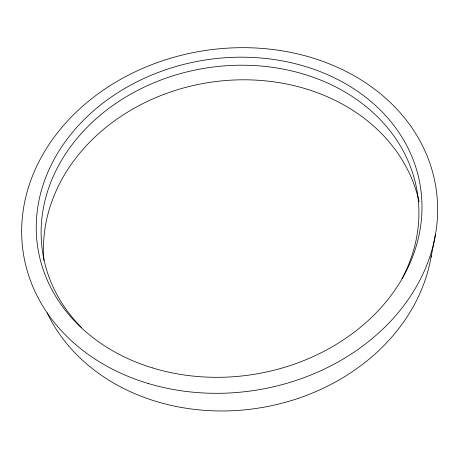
<?xml version="1.0" encoding="UTF-8"?>
<svg xmlns="http://www.w3.org/2000/svg" width="459" height="459" viewBox="0 0 459 459"><rect width="100%" height="100%" fill="white"/><g stroke="black" fill="none" stroke-linecap="round" stroke-linejoin="round"><path stroke-width="0.69" d="M431.03 257.275L435.43 234.704M431.271 255.847A200.83 168.069 -9.4 0 1 256.598 408.395A200.83 168.069 -9.4 0 1 47.036 312.734M81.289 327.307A189.716 156.49 -9.4 0 1 91.312 123.19A189.716 156.49 -9.4 0 1 334.502 86.326A189.716 156.49 -9.4 0 1 402.032 278.688M43.938 260.425A190.141 158.98 -9.4 0 1 208.868 82.522A190.141 158.98 -9.4 0 1 419.09 201.759M148.67 383.626A208.897 171.729 -9.4 0 0 436.05 188.333A208.897 171.729 -9.4 0 0 104.222 89.516A208.897 171.729 -9.4 0 0 148.67 383.626M152.233 367.831A193.721 159.043 -9.4 0 0 420.748 188.993A193.721 159.043 -9.4 0 0 114.36 94.944A193.721 159.043 -9.4 0 0 152.233 367.831"/></g></svg>
